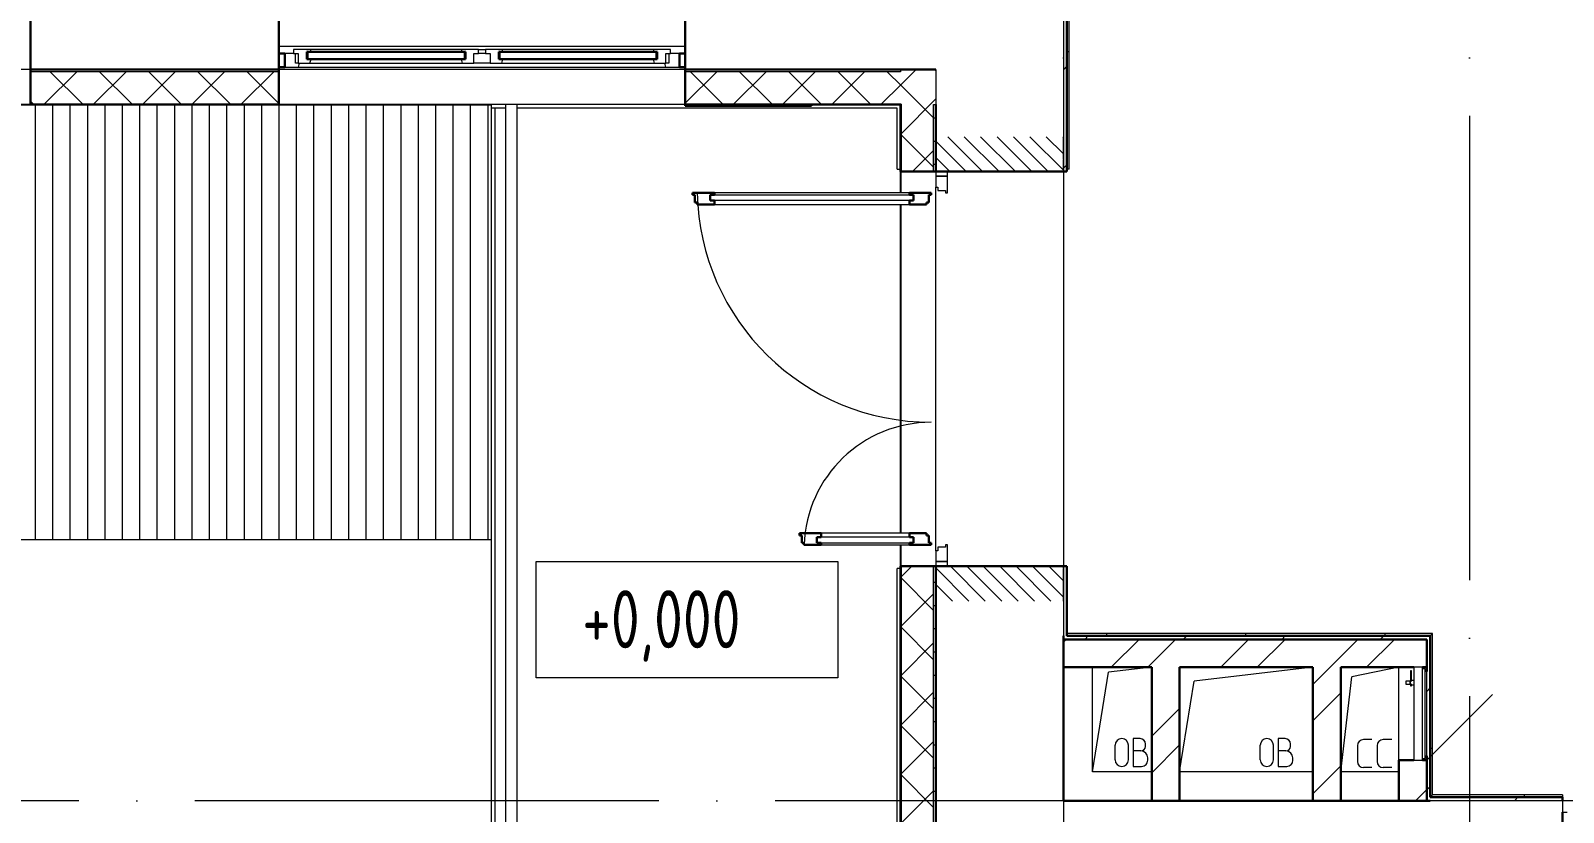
# Model space of a CAD drawing. Header units: millimetres. Extents: x -259809 to 472825, y -397243 to 31861.
# Drawn here: x -39156 to -32552, y -340982 to -337616 of the extents above; entities that cross this region are included whole.
import ezdxf

# ---------------------------------------------------------------- set-up
doc = ezdxf.new("R2010")
doc.units = ezdxf.units.MM
doc.linetypes.add('ADSK_Линия сетки', pattern=[25, 20, -2.5, 0, -2.5])
doc.linetypes.add('ADSK_Штриховая_ш2 п1_5', pattern=[4.5, 3, -1.5])
for name, color, linetype, lineweight in [('_ Окна', 252, 'Continuous', 30), ('Аннотация', 252, 'Continuous', 18), ('Двери', 252, 'Continuous', 9), ('Крыша', 252, 'Continuous', 9), ('Крыша штриховка', 252, 'Continuous', 9), ('Лестницы', 252, 'Continuous', 9), ('Линии', 7, 'Continuous', 9), ('Оборудование', 8, 'Continuous', 18), ('Ограждение', 252, 'Continuous', 9), ('Окна', 252, 'Continuous', 9), ('Оси', 252, 'Continuous', 9), ('Отметки', 252, 'Continuous', 9), ('Перекрытие', 252, 'Continuous', 18), ('Стены внутренние', 252, 'Continuous', 18), ('Стены наружные', 252, 'Continuous', 18), ('Стены штриховка', 7, 'Continuous', 9)]:
    doc.layers.add(name, color=color, linetype=linetype, lineweight=lineweight)
doc.layers.add('Двери открывание', color=7, linetype='Continuous', lineweight=9, true_color=0xc0c0c0)
doc.styles.add('GOST Common_3', font='', dxfattribs={"height": 3.5})
doc.styles.get('GOST Common_3').set_extended_font_data('GOST 2.304 type A')
pattern_1 = [(0, (-32119.8, 94.4), (0, 600), []), (90, (-32119.8, 94.4), (-600, 4e-14), [])]

# ---------------------------------------------------------------- blocks, each defined once
blk = doc.blocks.new('1 этаж')
at = {"layer": 'Двери', "lineweight": 18, "true_color": 0x636466}
h = blk.add_hatch(dxfattribs=at)
h.set_pattern_fill('FP_2', color=251, angle=90, style=0, pattern_type=2)
h.set_pattern_definition([(135, (-34980.8, 13489.687), (-35.3553, -35.3553), [])])
h.paths.add_polyline_path([(-35255.8, 12614.7), (-34705.8, 12614.7), (-34705.8, 12764.7), (-35255.8, 12764.7)])
h.paths.add_polyline_path([(-35255.8, 14464.7), (-34705.8, 14464.7), (-34705.8, 14614.7), (-35255.8, 14614.7)])
at = {"layer": 'Ограждение', "true_color": 0x636466}
h = blk.add_hatch(dxfattribs=at)
h.set_pattern_fill('FP_25', color=251, style=0, pattern_type=2)
h.set_pattern_definition(pattern_1)
h.paths.add_polyline_path([(-34690.8, 14474.7), (-34680.8, 14474.7), (-34680.8, 16394.7), (-34690.8, 16404.7), (-34690.8, 15454.7)])
h = blk.add_hatch(dxfattribs=at)
h.set_pattern_fill('FP_25', color=251, style=0, pattern_type=2)
h.set_pattern_definition(pattern_1)
h.paths.add_polyline_path([(-33140.8, 12464.7), (-33125.8, 12464.7), (-33115.8, 12474.7), (-34690.8, 12474.7), (-34690.8, 12464.7), (-33401.2, 12464.7)])
h = blk.add_hatch(dxfattribs=at)
h.set_pattern_fill('FP_25', color=251, style=0, pattern_type=2)
h.set_pattern_definition(pattern_1)
h.paths.add_polyline_path([(-33125.8, 11769.7), (-33115.8, 11779.7), (-33115.8, 12474.7), (-33125.8, 12464.7), (-33125.8, 11967.1)])
h = blk.add_hatch(dxfattribs=at)
h.set_pattern_fill('FP_25', color=251, style=0, pattern_type=2)
h.set_pattern_definition(pattern_1)
h.paths.add_polyline_path([(-33042.5, 11769.7), (-32555.8, 11769.7), (-32555.8, 11779.7), (-33115.8, 11779.7), (-33125.8, 11769.7)])
at = {"color": 251, "lineweight": 18, "true_color": 0x636466}
for p, q in [((-33510.8, 11879.7), (-33464, 12287.9)), ((-33260.8, 12329.7), (-33464, 12287.9)), ((-33439.2, 11991.8), (-33439.2, 11923.9)), ((-33376.6, 12017.9), (-33413.1, 12017.9)), ((-33354.2, 11991.8), (-33354.2, 11923.9)), ((-33291.6, 12017.9), (-33328.1, 12017.9)), ((-33376.6, 11897.9), (-33413.1, 11897.9)), ((-33291.6, 11897.9), (-33328.1, 11897.9)), ((-33260.8, 11879.7), (-33510.8, 11879.7))]:
    blk.add_line(p, q, dxfattribs=at)
for centre, start, end in [((-33413.1, 11991.8), 90, 180), ((-33328.1, 11991.8), 90, 180), ((-33413.1, 11923.9), 180, 270), ((-33328.1, 11923.9), 180, 270)]:
    blk.add_arc(centre, 26.1, start, end, dxfattribs=at)
at = {"layer": '_ Окна', "color": 251, "true_color": 0x636466}
for p, q in [((-38060.8, 14972.7), (-38085.8, 14972.7)), ((-38060.8, 14914.7), (-38060.8, 14972.7)), ((-37962.8, 14980.7), (-37965.8, 14980.7)), ((-37965.8, 14980.7), (-37965.8, 14948.7)), ((-37965.8, 14948.7), (-37962.8, 14948.7)), ((-37285.8, 14980.7), (-37962.8, 14980.7)), ((-37962.8, 14980.7), (-37962.8, 14948.7)), ((-37962.8, 14948.7), (-37962.8, 14980.7)), ((-37962.8, 14948.7), (-37285.8, 14948.7)), ((-37285.8, 14948.7), (-37285.8, 14980.7)), ((-37285.8, 14980.7), (-37285.8, 14948.7)), ((-37282.8, 14980.7), (-37285.8, 14980.7)), ((-37285.8, 14948.7), (-37282.8, 14948.7)), ((-37282.8, 14948.7), (-37282.8, 14980.7)), ((-37135.8, 14980.7), (-37138.8, 14980.7)), ((-37138.8, 14980.7), (-37138.8, 14948.7)), ((-37138.8, 14948.7), (-37135.8, 14948.7)), ((-36458.8, 14980.7), (-37135.8, 14980.7)), ((-37135.8, 14980.7), (-37135.8, 14948.7)), ((-37135.8, 14948.7), (-37135.8, 14980.7)), ((-37135.8, 14948.7), (-36458.8, 14948.7)), ((-36458.8, 14948.7), (-36458.8, 14980.7)), ((-36458.8, 14980.7), (-36458.8, 14948.7)), ((-36455.8, 14980.7), (-36458.8, 14980.7)), ((-36458.8, 14948.7), (-36455.8, 14948.7)), ((-36455.8, 14948.7), (-36455.8, 14980.7)), ((-36335.8, 14972.7), (-36360.8, 14972.7)), ((-36360.8, 14972.7), (-36360.8, 14914.7)), ((-38085.8, 14914.7), (-38060.8, 14914.7)), ((-36360.8, 14914.7), (-36335.8, 14914.7))]:
    blk.add_line(p, q, dxfattribs=at)
at = {"layer": '_ Окна', "color": 251, "lineweight": 18, "true_color": 0x636466}
for p, q in [((-38022.8, 14972.7), (-38060.8, 14972.7)), ((-38060.8, 14972.7), (-38060.8, 14914.7)), ((-37966.8, 14989.7), (-38022.8, 14989.7)), ((-38022.8, 14989.7), (-38022.8, 14972.7)), ((-38022.8, 14972.7), (-38002.8, 14972.7)), ((-38014.8, 14931.7), (-38014.8, 14972.7)), ((-38002.8, 14931.7), (-38014.8, 14931.7)), ((-38002.8, 14972.7), (-38002.8, 14931.7)), ((-38002.8, 14931.7), (-37952.4, 14931.7)), ((-38001.4, 14914.7), (-37996.8, 14931.7)), ((-37965.8, 14988.7), (-37966.8, 14989.7)), ((-37964.8, 14989.7), (-37965.8, 14988.7)), ((-37965.8, 14948.7), (-37965.8, 14980.7)), ((-37965.8, 14980.7), (-37947.8, 14980.7)), ((-37947.8, 14948.7), (-37965.8, 14948.7)), ((-37950.2, 14989.7), (-37964.8, 14989.7)), ((-37952.4, 14931.7), (-37947.8, 14948.7)), ((-37947.8, 14980.7), (-37950.2, 14989.7)), ((-37298.4, 14989.7), (-37300.8, 14980.7)), ((-37300.8, 14980.7), (-37282.8, 14980.7)), ((-37282.8, 14948.7), (-37300.8, 14948.7)), ((-37300.8, 14948.7), (-37296.2, 14931.7)), ((-37283.8, 14989.7), (-37298.4, 14989.7)), ((-37296.2, 14931.7), (-37245.8, 14931.7)), ((-37282.8, 14988.7), (-37283.8, 14989.7)), ((-37281.8, 14989.7), (-37282.8, 14988.7)), ((-37282.8, 14980.7), (-37282.8, 14948.7)), ((-37225.8, 14989.7), (-37281.8, 14989.7)), ((-37245.8, 14931.7), (-37245.8, 14972.7)), ((-37245.8, 14972.7), (-37225.8, 14972.7)), ((-37225.8, 14972.7), (-37225.8, 14989.7)), ((-37139.8, 14989.7), (-37195.8, 14989.7)), ((-37195.8, 14989.7), (-37195.8, 14972.7)), ((-37195.8, 14972.7), (-37175.8, 14972.7)), ((-37175.8, 14972.7), (-37175.8, 14931.7)), ((-37175.8, 14931.7), (-37125.4, 14931.7)), ((-37138.8, 14988.7), (-37139.8, 14989.7)), ((-37137.8, 14989.7), (-37138.8, 14988.7)), ((-37138.8, 14948.7), (-37138.8, 14980.7)), ((-37138.8, 14980.7), (-37120.8, 14980.7)), ((-37120.8, 14948.7), (-37138.8, 14948.7)), ((-37123.2, 14989.7), (-37137.8, 14989.7)), ((-37125.4, 14931.7), (-37120.8, 14948.7)), ((-37120.8, 14980.7), (-37123.2, 14989.7)), ((-36471.4, 14989.7), (-36473.8, 14980.7)), ((-36473.8, 14980.7), (-36455.8, 14980.7)), ((-36455.8, 14948.7), (-36473.8, 14948.7)), ((-36473.8, 14948.7), (-36469.2, 14931.7)), ((-36456.8, 14989.7), (-36471.4, 14989.7)), ((-36469.2, 14931.7), (-36418.8, 14931.7)), ((-36455.8, 14988.7), (-36456.8, 14989.7)), ((-36454.8, 14989.7), (-36455.8, 14988.7)), ((-36455.8, 14980.7), (-36455.8, 14948.7)), ((-36398.8, 14989.7), (-36454.8, 14989.7)), ((-36424.8, 14931.7), (-36420.2, 14914.7)), ((-36418.8, 14931.7), (-36418.8, 14972.7)), ((-36418.8, 14972.7), (-36398.8, 14972.7)), ((-36406.8, 14931.7), (-36418.8, 14931.7)), ((-36406.8, 14972.7), (-36406.8, 14931.7)), ((-36398.8, 14972.7), (-36398.8, 14989.7)), ((-36360.8, 14972.7), (-36398.8, 14972.7)), ((-36360.8, 14914.7), (-36360.8, 14972.7)), ((-38060.8, 14914.7), (-38001.4, 14914.7)), ((-36420.2, 14914.7), (-36360.8, 14914.7))]:
    blk.add_line(p, q, dxfattribs=at)
at = {"layer": 'Аннотация', "color": 251, "lineweight": 20, "true_color": 0x636466}
for p, q in [((-36978.1, 12284.7), (-36978.1, 12784.7)), ((-36978.1, 12784.7), (-35678.1, 12784.7)), ((-35678.1, 12784.7), (-35678.1, 12284.7)), ((-35678.1, 12284.7), (-36978.1, 12284.7))]:
    blk.add_line(p, q, dxfattribs=at)
at = {"layer": 'Двери', "color": 251, "linetype": 'ADSK_Штриховая_ш2 п1_5', "true_color": 0x636466}
for p, q in [((-35255.8, 14614.7), (-35255.8, 14464.7)), ((-34705.8, 14464.7), (-34705.8, 14614.7)), ((-35255.8, 14464.7), (-34705.8, 14464.7)), ((-34705.8, 12764.7), (-35255.8, 12764.7)), ((-35255.8, 12764.7), (-35255.8, 12614.7)), ((-34705.8, 12614.7), (-34705.8, 12764.7))]:
    blk.add_line(p, q, dxfattribs=at)
at = {"layer": 'Двери', "color": 251, "true_color": 0x636466}
for p, q in [((-35205.8, 14464.7), (-35255.8, 14464.7)), ((-35255.8, 14464.7), (-35255.8, 14444.7)), ((-35205.8, 14444.7), (-35205.8, 14464.7)), ((-35255.8, 14444.7), (-35205.8, 14444.7)), ((-35205.8, 14444.7), (-35255.8, 14444.7)), ((-35255.8, 14444.7), (-35255.8, 14397.7)), ((-35255.8, 14397.7), (-35246.8, 14397.7)), ((-35246.8, 14397.7), (-35246.8, 14382.7)), ((-35205.8, 14372.7), (-35205.8, 14444.7)), ((-36227.8, 14363.7), (-35351.8, 14363.7)), ((-36227.8, 14339.7), (-36227.8, 14363.7)), ((-35351.8, 14339.7), (-36227.8, 14339.7)), ((-35369.8, 14372.7), (-36209.8, 14372.7)), ((-35351.8, 14363.7), (-35351.8, 14339.7)), ((-35246.8, 14382.7), (-35214.8, 14382.7)), ((-35214.8, 14382.7), (-35214.8, 14372.7)), ((-35214.8, 14372.7), (-35205.8, 14372.7)), ((-36209.8, 14322.7), (-35369.8, 14322.7)), ((-35351.8, 12889.7), (-35767.8, 12889.7)), ((-35767.8, 12889.7), (-35767.8, 12865.7)), ((-35369.8, 12906.7), (-35749.8, 12906.7)), ((-35351.8, 12865.7), (-35351.8, 12889.7)), ((-35767.8, 12865.7), (-35351.8, 12865.7)), ((-35749.8, 12856.7), (-35369.8, 12856.7)), ((-35255.8, 12831.7), (-35255.8, 12784.7)), ((-35246.8, 12831.7), (-35255.8, 12831.7)), ((-35214.8, 12846.7), (-35246.8, 12846.7)), ((-35246.8, 12846.7), (-35246.8, 12831.7)), ((-35205.8, 12856.7), (-35214.8, 12856.7)), ((-35214.8, 12856.7), (-35214.8, 12846.7)), ((-35205.8, 12784.7), (-35205.8, 12856.7)), ((-35205.8, 12784.7), (-35255.8, 12784.7)), ((-35255.8, 12784.7), (-35255.8, 12764.7)), ((-35255.8, 12784.7), (-35205.8, 12784.7)), ((-35255.8, 12764.7), (-35205.8, 12764.7)), ((-35205.8, 12764.7), (-35205.8, 12784.7)), ((-32555.8, 11754.7), (-32555.8, 11704.7)), ((-32535.8, 11754.7), (-32555.8, 11754.7)), ((-32555.8, 11704.7), (-32535.8, 11704.7))]:
    blk.add_line(p, q, dxfattribs=at)
at = {"layer": 'Двери', "color": 251, "lineweight": 30, "true_color": 0x636466}
for p, q in [((-36209.8, 14372.7), (-36303.8, 14372.7)), ((-36303.8, 14372.7), (-36303.8, 14363.7)), ((-36303.8, 14363.7), (-36293.8, 14363.7)), ((-36293.8, 14363.7), (-36293.8, 14331.7)), ((-36293.8, 14331.7), (-36283.8, 14331.7)), ((-36283.8, 14331.7), (-36283.8, 14322.7)), ((-36227.8, 14363.7), (-36209.8, 14363.7)), ((-36227.8, 14339.7), (-36227.8, 14363.7)), ((-36209.8, 14339.7), (-36227.8, 14339.7)), ((-36209.8, 14363.7), (-36209.8, 14372.7)), ((-36209.8, 14322.7), (-36209.8, 14339.7)), ((-35275.8, 14372.7), (-35369.8, 14372.7)), ((-35369.8, 14363.7), (-35369.8, 14372.7)), ((-35351.8, 14363.7), (-35369.8, 14363.7)), ((-35369.8, 14339.7), (-35351.8, 14339.7)), ((-35369.8, 14322.7), (-35369.8, 14339.7)), ((-35351.8, 14339.7), (-35351.8, 14363.7)), ((-35295.8, 14322.7), (-35295.8, 14331.7)), ((-35295.8, 14331.7), (-35285.8, 14331.7)), ((-35285.8, 14331.7), (-35285.8, 14363.7)), ((-35285.8, 14363.7), (-35275.8, 14363.7)), ((-35275.8, 14363.7), (-35275.8, 14372.7)), ((-36283.8, 14322.7), (-36209.8, 14322.7)), ((-35369.8, 14322.7), (-35295.8, 14322.7)), ((-35749.8, 12906.7), (-35843.8, 12906.7)), ((-35843.8, 12906.7), (-35843.8, 12897.7)), ((-35843.8, 12897.7), (-35833.8, 12897.7)), ((-35833.8, 12897.7), (-35833.8, 12865.7)), ((-35749.8, 12889.7), (-35767.8, 12889.7)), ((-35767.8, 12889.7), (-35767.8, 12865.7)), ((-35749.8, 12906.7), (-35749.8, 12889.7)), ((-35295.8, 12906.7), (-35369.8, 12906.7)), ((-35369.8, 12906.7), (-35369.8, 12889.7)), ((-35369.8, 12889.7), (-35351.8, 12889.7)), ((-35351.8, 12889.7), (-35351.8, 12865.7)), ((-35295.8, 12897.7), (-35295.8, 12906.7)), ((-35285.8, 12897.7), (-35295.8, 12897.7)), ((-35285.8, 12865.7), (-35285.8, 12897.7)), ((-35833.8, 12865.7), (-35823.8, 12865.7)), ((-35823.8, 12865.7), (-35823.8, 12856.7)), ((-35823.8, 12856.7), (-35749.8, 12856.7)), ((-35767.8, 12865.7), (-35749.8, 12865.7)), ((-35749.8, 12865.7), (-35749.8, 12856.7)), ((-35369.8, 12865.7), (-35369.8, 12856.7)), ((-35351.8, 12865.7), (-35369.8, 12865.7)), ((-35369.8, 12856.7), (-35275.8, 12856.7)), ((-35275.8, 12865.7), (-35285.8, 12865.7)), ((-35275.8, 12856.7), (-35275.8, 12865.7))]:
    blk.add_line(p, q, dxfattribs=at)
at = {"layer": 'Двери открывание', "color": 251, "true_color": 0x636466}
for centre, radius, start, end in [((-35275.8, 14392.7), 1008, 181.1369, 270), ((-35275.8, 12836.7), 548, 90, 177.90845)]:
    blk.add_arc(centre, radius, start, end, dxfattribs=at)
at = {"layer": 'Крыша', "color": 251, "true_color": 0x636466}
for p, q in [((-40970.8, 14750.3), (-37170.8, 14752.6)), ((-37170.8, 12879.7), (-37170.8, 14752.6)), ((-40970.8, 12879.7), (-37170.8, 12879.7))]:
    blk.add_line(p, q, dxfattribs=at)
at = {"layer": 'Крыша штриховка', "color": 251, "linetype": 'Continuous', "true_color": 0x636466}
for p, q in [((-39135, 12879.7), (-39135, 14751.4)), ((-39060, 12879.7), (-39060, 14751.5)), ((-38985, 12879.7), (-38985, 14751.5)), ((-38910, 12879.7), (-38910, 14751.5)), ((-38835, 12879.7), (-38835, 14751.6)), ((-38760, 12879.7), (-38760, 14751.6)), ((-38685, 12879.7), (-38685, 14751.7)), ((-38610, 12879.7), (-38610, 14751.7)), ((-38535, 12879.7), (-38535, 14751.8)), ((-38460, 12879.7), (-38460, 14751.8)), ((-38385, 12879.7), (-38385, 14751.9)), ((-38310, 12879.7), (-38310, 14751.9)), ((-38235, 12879.7), (-38235, 14752)), ((-38160, 12879.7), (-38160, 14752)), ((-38085, 12879.7), (-38085, 14752.1)), ((-38010, 12879.7), (-38010, 14752.1)), ((-37935, 12879.7), (-37935, 14752.2)), ((-37860, 12879.7), (-37860, 14752.2)), ((-37785, 12879.7), (-37785, 14752.3)), ((-37710, 12879.7), (-37710, 14752.3)), ((-37635, 12879.7), (-37635, 14752.4)), ((-37560, 12879.7), (-37560, 14752.4)), ((-37485, 12879.7), (-37485, 14752.4)), ((-37410, 12879.7), (-37410, 14752.5)), ((-37335, 12879.7), (-37335, 14752.5)), ((-37260, 12879.7), (-37260, 14752.6)), ((-37185, 12879.7), (-37185, 14752.6))]:
    blk.add_line(p, q, dxfattribs=at)
at = {"layer": 'Лестницы', "color": 251, "true_color": 0x636466}
for p, q in [((-37155.8, 14737.7), (-37155.8, 11254.7)), ((-35405.8, 14372.7), (-35405.8, 14464.7)), ((-35405.8, 12906.7), (-35405.8, 14322.7)), ((-35405.8, 12764.7), (-35405.8, 12856.7))]:
    blk.add_line(p, q, dxfattribs=at)
at = {"layer": 'Линии', "color": 251, "lineweight": 18, "ltscale": 100, "true_color": 0x636466}
for p, q in [((-34580.8, 11879.7), (-34580.8, 12329.7)), ((-34580.8, 11879.7), (-34511.3, 12307.9)), ((-34325.8, 12329.7), (-34511.3, 12307.9)), ((-33630.8, 12329.7), (-34142.5, 12269.7)), ((-34205.8, 11879.7), (-34142.5, 12269.7)), ((-34375.8, 12022.2), (-34405.8, 12022.2)), ((-34405.8, 12022.2), (-34405.8, 11902.2)), ((-33750.8, 12022.2), (-33780.8, 12022.2)), ((-33780.8, 12022.2), (-33780.8, 11902.2)), ((-34483.4, 11930.9), (-34483.4, 11993.5)), ((-34426, 11930.9), (-34426, 11993.5)), ((-34372.5, 11968.9), (-34405.8, 11968.9)), ((-34352.5, 11988.9), (-34352.5, 11998.9)), ((-33858.3, 11930.9), (-33858.3, 11993.5)), ((-33800.9, 11930.9), (-33800.9, 11993.5)), ((-33747.4, 11968.9), (-33780.8, 11968.9)), ((-33727.4, 11988.9), (-33727.4, 11998.9)), ((-34405.8, 11902.2), (-34369.1, 11902.2)), ((-34342.5, 11928.9), (-34342.5, 11938.9)), ((-33780.8, 11902.2), (-33744.1, 11902.2)), ((-33717.4, 11928.9), (-33717.4, 11938.9)), ((-34325.8, 11879.7), (-34580.8, 11879.7)), ((-33630.8, 11879.7), (-34205.8, 11879.7))]:
    blk.add_line(p, q, dxfattribs=at)
at = {"layer": 'Линии', "color": 251, "lineweight": 18, "true_color": 0x636466}
for centre, radius, start, end in [((-34454.7, 11993.5), 28.7, 0, 180), ((-34375.8, 11998.9), 23.3, 0, 90), ((-33829.6, 11993.5), 28.7, 0, 180), ((-33750.8, 11998.9), 23.3, 0, 90), ((-34372.5, 11988.9), 20, 270, 0), ((-34372.5, 11938.9), 30, 0, 90), ((-33747.4, 11988.9), 20, 270, 0), ((-33747.4, 11938.9), 30, 0, 90), ((-34454.7, 11930.9), 28.7, 180, 0), ((-34369.1, 11928.9), 26.7, 270, 0), ((-33829.6, 11930.9), 28.7, 180, 0), ((-33744.1, 11928.9), 26.7, 270, 0)]:
    blk.add_arc(centre, radius, start, end, dxfattribs=at)
at = {"layer": 'Оборудование', "color": 251, "true_color": 0x636466}
for p, q in [((-33211.2, 12313.8), (-33211.2, 12268)), ((-33206.2, 12313.8), (-33211.2, 12313.8)), ((-33206.2, 12268), (-33206.2, 12313.8)), ((-33159.4, 12329.7), (-33195.8, 12329.7)), ((-33195.8, 12329.7), (-33195.8, 11929.7)), ((-33158.5, 11930.6), (-33158.5, 12328.8)), ((-33148.8, 12322.7), (-33158.5, 12322.7)), ((-33147.8, 11937.6), (-33147.8, 12321.7)), ((-33140.8, 12310.7), (-33146.3, 12310.7)), ((-33140.8, 11948.7), (-33140.8, 12310.7)), ((-33213.7, 12269.3), (-33231.1, 12269.3)), ((-33231.1, 12269.3), (-33231.1, 12257.1)), ((-33231.1, 12257.1), (-33213.7, 12257.1)), ((-33211.7, 12271.3), (-33213.7, 12269.3)), ((-33213.7, 12269.3), (-33213.7, 12257.1)), ((-33213.7, 12257.1), (-33211.7, 12255.1)), ((-33195.8, 12272.8), (-33211.7, 12272.8)), ((-33211.7, 12272.8), (-33211.7, 12253.5)), ((-33211.7, 12253.5), (-33195.8, 12253.5)), ((-33211.2, 12258.4), (-33211.2, 12250.1)), ((-33211.2, 12250.1), (-33206.2, 12250.1)), ((-33206.2, 12250.1), (-33206.2, 12258.4)), ((-33140.8, 11929.7), (-32858, 12212.5)), ((-33195.8, 11929.7), (-33159.4, 11929.7)), ((-33158.5, 11936.7), (-33148.8, 11936.7)), ((-33146.3, 11948.7), (-33140.8, 11948.7))]:
    blk.add_line(p, q, dxfattribs=at)
for points, knots in [([(-33158.5, 12328.8), (-33158.5, 12328.9), (-33158.5, 12329), (-33158.6, 12329.1), (-33158.6, 12329.3), (-33158.8, 12329.4), (-33159, 12329.6), (-33159.2, 12329.7), (-33159.3, 12329.7), (-33159.4, 12329.7)], [0, 0, 0, 0, 0.166667, 0.25, 0.333333, 0.5, 0.666667, 0.833333, 1, 1, 1, 1]), ([(-33147.8, 12321.7), (-33147.8, 12321.8), (-33147.8, 12321.9), (-33147.9, 12322.1), (-33147.9, 12322.2), (-33148, 12322.3), (-33148.1, 12322.5), (-33148.3, 12322.6), (-33148.5, 12322.7), (-33148.7, 12322.7), (-33148.8, 12322.7)], [0, 0, 0, 0, 0.166667, 0.25, 0.333333, 0.416667, 0.541667, 0.666667, 0.833333, 1, 1, 1, 1]), ([(-33146.3, 12310.7), (-33146.4, 12310.7), (-33146.6, 12310.7), (-33146.9, 12310.8), (-33147, 12310.9), (-33147.2, 12311), (-33147.4, 12311.1), (-33147.5, 12311.3), (-33147.6, 12311.5), (-33147.7, 12311.6), (-33147.8, 12311.9), (-33147.8, 12312.1), (-33147.8, 12312.2)], [0, 0, 0, 0, 0.166667, 0.25, 0.333333, 0.416667, 0.5, 0.583333, 0.666667, 0.75, 0.833333, 1, 1, 1, 1]), ([(-33159.4, 11929.7), (-33159.3, 11929.7), (-33159.2, 11929.7), (-33159, 11929.8), (-33158.8, 11929.9), (-33158.6, 11930.1), (-33158.6, 11930.2), (-33158.5, 11930.4), (-33158.5, 11930.5), (-33158.5, 11930.6)], [-1, -1, -1, -1, -0.833333, -0.666667, -0.5, -0.333333, -0.25, -0.166667, 0, 0, 0, 0]), ([(-33148.8, 11936.7), (-33148.7, 11936.7), (-33148.5, 11936.7), (-33148.3, 11936.8), (-33148.1, 11936.9), (-33148, 11937), (-33147.9, 11937.2), (-33147.9, 11937.3), (-33147.8, 11937.4), (-33147.8, 11937.6), (-33147.8, 11937.6)], [-1, -1, -1, -1, -0.833333, -0.666667, -0.541667, -0.416667, -0.333333, -0.25, -0.166667, 0, 0, 0, 0]), ([(-33147.8, 11947.2), (-33147.8, 11947.3), (-33147.8, 11947.5), (-33147.7, 11947.7), (-33147.6, 11947.9), (-33147.5, 11948.1), (-33147.4, 11948.2), (-33147.2, 11948.4), (-33147, 11948.5), (-33146.9, 11948.6), (-33146.6, 11948.7), (-33146.4, 11948.7), (-33146.3, 11948.7)], [-1, -1, -1, -1, -0.833333, -0.75, -0.666667, -0.583333, -0.5, -0.416667, -0.333333, -0.25, -0.166667, 0, 0, 0, 0])]:
    blk.add_open_spline(points, degree=3, knots=knots, dxfattribs=at)
at = {"layer": 'Ограждение', "color": 251, "true_color": 0x636466}
for p, q in [((-34680.8, 14474.7), (-34680.8, 16394.7)), ((-38085.8, 15004.7), (-36335.8, 15004.7)), ((-37110.3, 14752.7), (-37110.3, 11254.7)), ((-37060.3, 14752.7), (-37110.3, 14752.7)), ((-37060.3, 11254.7), (-37060.3, 14752.7)), ((-34680.8, 14474.7), (-34690.8, 14474.7)), ((-33115.8, 12474.7), (-34690.8, 12474.7)), ((-33115.8, 12474.7), (-33125.8, 12464.7)), ((-33115.8, 11779.7), (-33115.8, 12474.7)), ((-33125.8, 11769.7), (-33115.8, 11779.7)), ((-32555.8, 11779.7), (-33115.8, 11779.7)), ((-32555.8, 11779.7), (-32555.8, 11769.7))]:
    blk.add_line(p, q, dxfattribs=at)
at = {"layer": 'Окна', "color": 251, "true_color": 0x636466}
for p, q in [((-37964.8, 14989.7), (-37966.8, 14989.7)), ((-37952.4, 14931.7), (-37296.2, 14931.7)), ((-37298.4, 14989.7), (-37950.2, 14989.7)), ((-37281.8, 14989.7), (-37283.8, 14989.7)), ((-37175.8, 14931.7), (-37245.8, 14931.7)), ((-37225.8, 14989.7), (-37195.8, 14989.7)), ((-37195.8, 14972.7), (-37225.8, 14972.7)), ((-37137.8, 14989.7), (-37139.8, 14989.7)), ((-37125.4, 14931.7), (-36469.2, 14931.7)), ((-36471.4, 14989.7), (-37123.2, 14989.7)), ((-36454.8, 14989.7), (-36456.8, 14989.7)), ((-38001.4, 14914.7), (-36420.2, 14914.7))]:
    blk.add_line(p, q, dxfattribs=at)
at = {"layer": 'Оси', "color": 251, "linetype": 'ADSK_Линия сетки', "ltscale": 100, "true_color": 0x636466}
for p, q in [((-34705.8, 32205.3), (-34705.8, -33771.4)), ((-32955.8, 32205.3), (-32955.8, -33771.4)), ((-26448.4, 11754.7), (-72528.1, 11754.7))]:
    blk.add_line(p, q, dxfattribs=at)
at = {"layer": 'Перекрытие', "color": 251, "ltscale": 100, "true_color": 0x636466}
for p, q in [((-34580.8, 11879.7), (-34580.8, 12329.7)), ((-34325.8, 11879.7), (-34580.8, 11879.7)), ((-33630.8, 11879.7), (-34205.8, 11879.7))]:
    blk.add_line(p, q, dxfattribs=at)
at = {"layer": 'Стены внутренние', "color": 251, "lineweight": 30, "true_color": 0x636466}
for p, q in [((-39155.8, 15454.7), (-39155.8, 14904.7)), ((-38085.8, 14904.7), (-38085.8, 15454.7)), ((-36335.8, 15454.7), (-36335.8, 14904.7)), ((-39155.8, 14904.7), (-38085.8, 14904.7)), ((-39155.8, 14894.7), (-39155.8, 14752.7)), ((-38085.8, 14752.7), (-38085.8, 14894.7)), ((-36335.8, 14894.7), (-36335.8, 14752.7)), ((-35255.8, 14904.7), (-35407.8, 14904.7)), ((-39155.8, 14752.7), (-38085.8, 14752.7)), ((-36335.8, 14752.7), (-35407.8, 14752.7)), ((-35407.8, 14752.7), (-35407.8, 14464.7)), ((-35255.8, 14752.7), (-35255.8, 14464.7)), ((-35407.8, 14464.7), (-35265.8, 14464.7)), ((-35255.8, 14464.7), (-34705.8, 14464.7)), ((-35407.8, 12764.7), (-35407.8, 11052.7)), ((-35265.8, 12764.7), (-35407.8, 12764.7)), ((-34705.8, 12764.7), (-35255.8, 12764.7)), ((-35255.8, 12764.7), (-35255.8, 11204.7)), ((-34705.8, 11754.7), (-34705.8, 12329.7)), ((-34325.8, 11754.7), (-34705.8, 11754.7)), ((-33630.8, 11754.7), (-34205.8, 11754.7)), ((-33260.8, 11754.7), (-33510.8, 11754.7)), ((-32555.8, 11204.7), (-32555.8, 11704.7))]:
    blk.add_line(p, q, dxfattribs=at)
at = {"layer": 'Стены внутренние', "color": 251, "true_color": 0x636466}
for p, q in [((-39155.8, 14904.7), (-40905.8, 14904.7)), ((-36335.8, 14904.7), (-38085.8, 14904.7)), ((-35255.8, 14904.7), (-35255.8, 14752.7)), ((-39155.8, 14752.7), (-40905.8, 14752.7)), ((-37110.3, 14752.7), (-38085.8, 14752.7)), ((-36335.8, 14752.7), (-37060.3, 14752.7)), ((-35407.8, 14372.7), (-35407.8, 14464.7)), ((-34705.8, 14464.7), (-34705.8, 12464.7)), ((-35255.8, 12831.7), (-35255.8, 14397.7)), ((-35407.8, 12906.7), (-35407.8, 14322.7)), ((-35407.8, 12764.7), (-35407.8, 12856.7)), ((-32555.8, 11754.7), (-33125.8, 11754.7))]:
    blk.add_line(p, q, dxfattribs=at)
at = {"layer": 'Стены внутренние', "color": 251, "linetype": 'Continuous', "lineweight": 9, "true_color": 0x636466}
for p, q in [((-39097, 14754.7), (-38957, 14894.7)), ((-38931.2, 14754.7), (-39071.2, 14894.7)), ((-38884.9, 14754.7), (-38744.9, 14894.7)), ((-38719.1, 14754.7), (-38859.1, 14894.7)), ((-38672.8, 14754.7), (-38532.8, 14894.7)), ((-38506.9, 14754.7), (-38646.9, 14894.7)), ((-38460.6, 14754.7), (-38320.6, 14894.7)), ((-38294.8, 14754.7), (-38434.8, 14894.7)), ((-38248.5, 14754.7), (-38108.5, 14894.7)), ((-38087.8, 14759.8), (-38222.7, 14894.7)), ((-36333.8, 14760.2), (-36199.3, 14894.7)), ((-36173.5, 14754.7), (-36313.5, 14894.7)), ((-36127.2, 14754.7), (-35987.2, 14894.7)), ((-35961.4, 14754.7), (-36101.4, 14894.7)), ((-35915, 14754.7), (-35775, 14894.7)), ((-35749.2, 14754.7), (-35889.2, 14894.7)), ((-35702.9, 14754.7), (-35562.9, 14894.7)), ((-35537.1, 14754.7), (-35677.1, 14894.7)), ((-35405.8, 14835.5), (-35465, 14894.7)), ((-35405.8, 14839.7), (-35340.8, 14904.7)), ((-35255.8, 14897.7), (-35262.8, 14904.7)), ((-38085.8, 14806.6), (-38087.8, 14810)), ((-35490.8, 14754.7), (-35405.8, 14839.7)), ((-35265.8, 14695.5), (-35405.8, 14835.5)), ((-39143.3, 14754.7), (-39153.8, 14765.1)), ((-38381.2, 14754.7), (-38382.3, 14752.7)), ((-36177.6, 14752.7), (-36178.8, 14754.7)), ((-35565.6, 14754.7), (-35566.7, 14752.7)), ((-35405.8, 14627.5), (-35255.8, 14777.5)), ((-35265.8, 14483.4), (-35405.8, 14623.4)), ((-35354.5, 14466.7), (-35265.8, 14555.4)), ((-35405.8, 12718.3), (-35361.5, 12762.7)), ((-35265.8, 12574.2), (-35405.8, 12714.2)), ((-35405.8, 12506.2), (-35265.8, 12646.2)), ((-35265.8, 12362.1), (-35405.8, 12502.1)), ((-35405.8, 12294.1), (-35265.8, 12434.1)), ((-35265.8, 12149.9), (-35405.8, 12289.9)), ((-35405.8, 12081.9), (-35265.8, 12221.9)), ((-35265.8, 11937.8), (-35405.8, 12077.8)), ((-35405.8, 11869.8), (-35265.8, 12009.8)), ((-35265.8, 11725.7), (-35405.8, 11865.7)), ((-35405.8, 11657.7), (-35265.8, 11797.7))]:
    blk.add_line(p, q, dxfattribs=at)
at = {"layer": 'Стены наружные', "color": 251, "lineweight": 30, "true_color": 0x636466}
for p, q in [((-34690.8, 14464.7), (-34690.8, 16404.7)), ((-39155.8, 14904.7), (-39155.8, 14894.7)), ((-38085.8, 14894.7), (-38085.8, 14904.7)), ((-35407.8, 14904.7), (-36335.8, 14904.7)), ((-36335.8, 14904.7), (-36335.8, 14894.7)), ((-35790.8, 14752.7), (-36335.8, 14752.7)), ((-36335.8, 14752.7), (-36335.8, 14747.7)), ((-36335.8, 14747.7), (-35790.8, 14747.7)), ((-35790.8, 14747.7), (-35790.8, 14752.7)), ((-35265.8, 14464.7), (-35255.8, 14464.7)), ((-34705.8, 14464.7), (-34690.8, 14464.7)), ((-35255.8, 12764.7), (-35265.8, 12764.7)), ((-34690.8, 12764.7), (-34705.8, 12764.7)), ((-34690.8, 12464.7), (-34690.8, 12764.7)), ((-34705.8, 12464.7), (-34705.8, 12329.7)), ((-33140.8, 12449.7), (-34705.8, 12449.7)), ((-33125.8, 12464.7), (-34690.8, 12464.7)), ((-33140.8, 12449.7), (-33140.8, 12310.7)), ((-33125.8, 11769.7), (-33125.8, 12464.7)), ((-34705.8, 12329.7), (-34325.8, 12329.7)), ((-34325.8, 12329.7), (-34325.8, 11754.7)), ((-34205.8, 12329.7), (-33630.8, 12329.7)), ((-34205.8, 11754.7), (-34205.8, 12329.7)), ((-33630.8, 12329.7), (-33630.8, 11754.7)), ((-33510.8, 12329.7), (-33195.8, 12329.7)), ((-33510.8, 11754.7), (-33510.8, 12329.7)), ((-33159.2, 12329.7), (-33140.8, 12329.7)), ((-33260.8, 11929.7), (-33260.8, 11754.7)), ((-33195.8, 11929.7), (-33260.8, 11929.7)), ((-33140.8, 11929.7), (-33159.2, 11929.7)), ((-33140.8, 11948.7), (-33140.8, 11754.7)), ((-34325.8, 11754.7), (-34205.8, 11754.7)), ((-33630.8, 11754.7), (-33510.8, 11754.7)), ((-33260.8, 11754.7), (-33125.8, 11754.7)), ((-32555.8, 11769.7), (-33125.8, 11769.7)), ((-32555.8, 11754.7), (-32555.8, 11769.7))]:
    blk.add_line(p, q, dxfattribs=at)
at = {"layer": 'Стены наружные', "color": 251, "true_color": 0x636466}
for p, q in [((-34705.8, 15454.7), (-34705.8, 14464.7)), ((-37110.3, 14737.7), (-37170.8, 14737.7)), ((-37155.8, 14737.7), (-37155.8, 10664.7)), ((-35422.8, 14737.7), (-37060.3, 14737.7)), ((-35422.8, 14474.7), (-35422.8, 14737.7)), ((-35422.8, 14474.7), (-35407.8, 14474.7)), ((-37170.8, 10054.7), (-37170.8, 12879.7)), ((-35422.8, 11254.7), (-35422.8, 12754.7)), ((-35407.8, 12754.7), (-35422.8, 12754.7)), ((-33260.8, 11929.7), (-33260.8, 12329.7))]:
    blk.add_line(p, q, dxfattribs=at)
at = {"layer": 'Стены наружные', "color": 251, "linetype": 'Continuous', "lineweight": 9, "true_color": 0x636466}
for p, q in [((-34705.8, 14903.3), (-34690.8, 14918.3)), ((-36174.7, 14747.7), (-36177.6, 14752.7)), ((-35255.8, 14694.4), (-35265.8, 14694.4)), ((-35255.8, 14594.4), (-35265.8, 14594.4)), ((-35255.8, 14494.4), (-35265.8, 14494.4)), ((-34705.8, 14479), (-34690.8, 14494)), ((-35255.8, 12694.4), (-35265.8, 12694.4)), ((-35255.8, 12594.4), (-35265.8, 12594.4)), ((-35255.8, 12494.4), (-35265.8, 12494.4)), ((-34705.8, 12438.1), (-34694.2, 12449.7)), ((-34613.8, 12449.7), (-34598.8, 12464.7)), ((-34499.9, 12329.7), (-34379.9, 12449.7)), ((-34342.8, 12329.7), (-34222.8, 12449.7)), ((-34189.5, 12449.7), (-34174.5, 12464.7)), ((-34028.5, 12329.7), (-33908.5, 12449.7)), ((-33871.3, 12329.7), (-33751.3, 12449.7)), ((-33765.3, 12449.7), (-33750.3, 12464.7)), ((-33557, 12329.7), (-33437, 12449.7)), ((-33399.8, 12329.7), (-33279.8, 12449.7)), ((-33341, 12449.7), (-33326, 12464.7)), ((-35255.8, 12394.4), (-35265.8, 12394.4)), ((-35255.8, 12294.4), (-35265.8, 12294.4)), ((-33630.8, 12255.9), (-33557, 12329.7)), ((-33630.8, 12098.7), (-33510.8, 12218.7)), ((-33140.8, 12225.6), (-33125.8, 12240.6)), ((-35255.8, 12194.4), (-35265.8, 12194.4)), ((-34325.8, 12032.3), (-34205.8, 12152.3)), ((-35255.8, 12094.4), (-35265.8, 12094.4)), ((-35255.8, 11994.4), (-35265.8, 11994.4)), ((-34325.8, 11875.2), (-34205.8, 11995.2)), ((-35255.8, 11894.4), (-35265.8, 11894.4)), ((-33630.8, 11784.4), (-33510.8, 11904.4)), ((-35255.8, 11794.4), (-35265.8, 11794.4)), ((-33189.1, 11754.7), (-33140.8, 11803)), ((-33140.8, 11801.4), (-33125.8, 11816.4)), ((-32763.2, 11754.7), (-32748.2, 11769.7))]:
    blk.add_line(p, q, dxfattribs=at)
at = {"layer": 'Стены штриховка', "color": 251, "true_color": 0x636466}
for p, q in [((-38085.8, 14894.7), (-39155.8, 14894.7)), ((-39153.8, 14754.7), (-39153.8, 14894.7)), ((-38087.8, 14894.7), (-38087.8, 14754.7)), ((-35407.8, 14894.7), (-36335.8, 14894.7)), ((-36333.8, 14754.7), (-36333.8, 14894.7)), ((-35407.8, 14904.7), (-35407.8, 14894.7)), ((-38087.8, 14754.7), (-39153.8, 14754.7)), ((-35405.8, 14754.7), (-36333.8, 14754.7)), ((-35407.8, 14752.7), (-35407.8, 14754.7)), ((-35405.8, 14754.7), (-35405.8, 14466.7)), ((-35265.8, 14464.7), (-35265.8, 14752.7)), ((-35265.8, 14752.7), (-35255.8, 14752.7)), ((-35405.8, 14466.7), (-35265.8, 14466.7)), ((-35405.8, 12762.7), (-35405.8, 11052.7)), ((-35265.8, 12762.7), (-35405.8, 12762.7)), ((-35265.8, 11204.7), (-35265.8, 12764.7))]:
    blk.add_line(p, q, dxfattribs=at)
at = {"layer": 'Отметки', "color": 251, "true_color": 0x636466, "style": 'GOST Common_3', "width": 0.9}
blk.add_text('+0,000', height=250, dxfattribs=at).set_placement((-36779.3, 12411.4))

msp = doc.modelspace()

# ---------------------------------------------------------------- block references
msp.add_blockref('1 этаж', (0, -352686.9))

doc.saveas('drawing.dxf')
